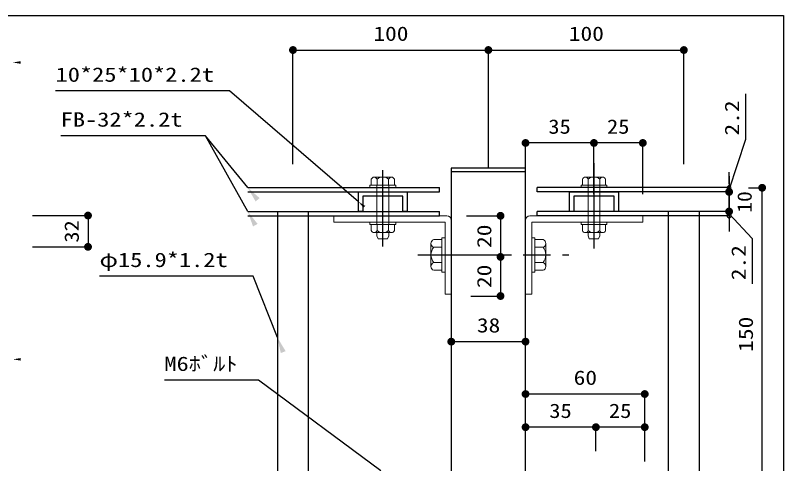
# Model space of a CAD drawing. Units: millimetres on the paper, scale 1:8, with parts at other scales. Extents: x -204 to 194, y -148 to 137.
# Drawn here: x 95.5 to 193.8, y 79.7 to 137 of the extents above; entities that cross this region are included whole.
import ezdxf
from ezdxf.enums import TextEntityAlignment as Align

# ---------------------------------------------------------------- set-up
doc = ezdxf.new("R2010")
doc.units = ezdxf.units.MM
doc.linetypes.add('CHAIN', pattern=[18.5, 12, -1.5, 3.5, -1.5])
doc.linetypes.add('DASHED_SPACED', pattern=[12, 6, -6])
for name, color, linetype, lineweight in [('0-1_0', 6, 'Continuous', 25), ('0-2_DIM1', 3, 'Continuous', 25), ('0-3_横桟', 2, 'Continuous', 25), ('0-4_文字', 7, 'Continuous', 25), ('0-6_ｾﾝﾀｰ', 1, 'CHAIN', 25), ('0-7_縦格子', 6, 'Continuous', 25), ('0-8_支柱', 60, 'Continuous', 25), ('0-A_下地', 30, 'Continuous', 9)]:
    doc.layers.add(name, color=color, linetype=linetype, lineweight=lineweight)
doc.styles.add('ＭＳ ゴシック', font='')
doc.styles.get('ＭＳ ゴシック').set_extended_font_data('MS Gothic')

# ---------------------------------------------------------------- blocks, each defined once
blk = doc.blocks.new('filled_arrow')
at = {"color": 0, "linetype": 'Continuous', "lineweight": -2}
blk.add_solid([(7.5, 1.25), (0, 0), (7.5, -1.25)], dxfattribs=at)
blk = doc.blocks.new('filled_dot')
at = {"color": 0, "linetype": 'Continuous', "lineweight": -2, "const_width": 1.25}
blk.add_lwpolyline([(-0.625, 0, 1), (0.625, 0, 1)], format="xyb", close=True, dxfattribs=at)

msp = doc.modelspace()

# ---------------------------------------------------------------- linework, layer by layer
at = {"layer": '0-1_0'}
for p, q in [((-204.005, 136.985), (193.772, 136.985)), ((193.772, 136.985), (193.772, -148.098))]:
    msp.add_line(p, q, dxfattribs=at)
at = {"layer": '0-1_0', "color": 7}
msp.add_lwpolyline([(139.382, 113.174), (122.878, 127.326), (121.878, 127.326), (100.644, 127.326)], dxfattribs=at)
at = {"layer": '0-2_DIM1'}
for p, q in [((131.008, 117.956), (131.008, 132.713)), ((156.008, 117.456), (156.008, 132.713)), ((156.008, 117.456), (156.008, 132.713)), ((181.008, 117.956), (181.008, 132.713)), ((131.008, 132.557), (156.008, 132.557)), ((156.008, 132.557), (181.008, 132.557)), ((160.758, 113.36), (160.758, 120.838)), ((169.507, 120.682), (160.758, 120.682)), ((169.507, 116.637), (169.507, 120.838)), ((169.507, 114.137), (169.507, 120.838)), ((175.757, 120.682), (169.507, 120.682)), ((175.757, 114.124), (175.757, 120.838)), ((186.798, 115.956), (186.798, 116.956)), ((186.798, 116.424), (186.798, 109.924)), ((186.798, 115.456), (186.798, 115.956)), ((186.642, 114.424), (184.298, 114.424)), ((186.798, 114.956), (186.798, 114.406)), ((186.798, 114.956), (186.798, 114.406)), ((189.298, 114.956), (191.18, 114.956)), ((191.024, 77.456), (191.024, 114.956)), ((186.798, 113.906), (186.798, 113.406)), ((186.798, 112.906), (186.798, 113.906)), ((186.798, 113.406), (186.798, 112.406)), ((186.798, 112.406), (186.798, 112.906)), ((97.687, 111.407), (104.947, 111.407)), ((104.791, 111.407), (104.791, 107.407)), ((153.207, 111.374), (157.715, 111.374)), ((157.559, 111.374), (157.559, 106.124)), ((186.642, 111.924), (184.298, 111.924)), ((186.798, 111.906), (186.798, 111.356)), ((186.798, 111.906), (186.798, 111.356)), ((186.798, 110.856), (186.798, 110.356)), ((186.798, 110.356), (186.798, 109.356)), ((97.687, 107.407), (104.947, 107.407)), ((157.559, 106.124), (157.559, 101.124)), ((153.757, 101.124), (157.715, 101.124)), ((151.257, 95.292), (160.758, 95.292)), ((160.758, 79.974), (160.758, 88.755)), ((176.008, 88.598), (160.758, 88.598)), ((176.008, 79.956), (176.008, 88.755)), ((160.758, 79.974), (160.758, 84.52)), ((169.757, 81.303), (169.757, 84.52)), ((169.757, 81.303), (169.757, 84.52)), ((176.008, 79.956), (176.008, 84.52)), ((169.757, 84.364), (160.758, 84.364)), ((176.008, 84.364), (169.757, 84.364))]:
    msp.add_line(p, q, dxfattribs=at)
for points in [[(186.798, 114.681), (188.919, 121.155), (188.919, 126.948)], [(186.798, 111.631), (189.767, 108.461), (189.767, 102.668)]]:
    msp.add_lwpolyline(points, dxfattribs=at)
for centre, start, end in [((186.798, 114.956), 90, 270), ((186.798, 114.956), 270, 90), ((186.798, 114.406), 90, 270), ((186.798, 114.406), 270, 90), ((186.798, 111.906), 90, 270), ((186.798, 111.906), 270, 90), ((186.798, 111.356), 90, 270), ((186.798, 111.356), 270, 90)]:
    msp.add_arc(centre, 0.25, start, end, dxfattribs=at)
at = {"layer": '0-3_横桟'}
for p, q in [((125.217, 114.974), (149.758, 114.974)), ((125.217, 114.424), (149.758, 114.424)), ((149.758, 114.424), (149.758, 114.974)), ((162.257, 114.424), (162.257, 114.974)), ((186.798, 114.974), (162.257, 114.974)), ((186.798, 114.424), (162.257, 114.424)), ((125.217, 111.924), (149.758, 111.924)), ((125.217, 111.374), (149.758, 111.374)), ((149.758, 111.374), (149.758, 111.924)), ((162.257, 111.374), (162.257, 111.924)), ((186.798, 111.924), (162.257, 111.924)), ((186.798, 111.374), (162.257, 111.374))]:
    msp.add_line(p, q, dxfattribs=at)
for points in [[(139.932, 111.924), (139.382, 111.924), (139.382, 114.424), (145.632, 114.424), (145.632, 111.924), (145.082, 111.924), (145.082, 113.874), (139.932, 113.874)], [(166.932, 111.924), (166.382, 111.924), (166.382, 114.424), (172.632, 114.424), (172.632, 111.924), (172.082, 111.924), (172.082, 113.874), (166.932, 113.874)]]:
    msp.add_lwpolyline(points, close=True, dxfattribs=at)
at = {"layer": '0-4_文字'}
msp.add_line((125.217, 111.924), (119.808, 121.59), dxfattribs=at)
for points in [[(125.217, 114.974), (119.808, 121.59), (117.808, 121.59), (101.295, 121.59)], [(129.02, 95.816), (125.904, 103.65), (123.904, 103.65), (106.262, 103.65)], [(142.258, 78.803), (126.61, 90.377), (124.61, 90.377), (114.556, 90.377)]]:
    msp.add_lwpolyline(points, dxfattribs=at)
at = {"layer": '0-6_ｾﾝﾀｰ'}
for p, q in [((169.507, 118.112), (169.507, 107.21)), ((169.507, 118.112), (169.507, 111.16)), ((142.507, 107.459), (142.507, 117.187)), ((146.969, 106.374), (166.294, 106.374))]:
    msp.add_line(p, q, dxfattribs=at)
at = {"layer": '0-7_縦格子'}
for p, q in [((129.02, 111.924), (129.02, 49.22)), ((132.995, 49.22), (132.995, 111.924)), ((179.02, 111.924), (179.02, 49.22)), ((182.995, 49.22), (182.995, 111.924))]:
    msp.add_line(p, q, dxfattribs=at)
at = {"layer": '0-8_支柱'}
msp.add_line((151.257, 117.056), (160.758, 117.056), dxfattribs=at)
msp.add_lwpolyline([(160.758, 49.22), (160.758, 117.474), (151.257, 117.474), (151.258, 49.22)], dxfattribs=at)
at = {"layer": '0-A_下地'}
for p, q in [((141.033, 115.274), (141.033, 116.051)), ((141.401, 116.321), (143.612, 116.321)), ((141.77, 115.274), (141.77, 116.051)), ((143.243, 115.274), (143.243, 116.051)), ((143.981, 115.274), (143.981, 116.051)), ((168.033, 115.274), (168.033, 116.051)), ((168.401, 116.321), (170.612, 116.321)), ((168.77, 115.274), (168.77, 116.051)), ((170.243, 115.274), (170.243, 116.051)), ((170.981, 115.274), (170.981, 116.051)), ((140.857, 115.274), (144.157, 115.274)), ((141.033, 115.274), (143.981, 115.274)), ((167.857, 115.274), (171.157, 115.274)), ((167.857, 115.274), (171.157, 115.274)), ((167.857, 114.974), (167.857, 115.274)), ((168.033, 115.274), (170.981, 115.274)), ((171.157, 114.974), (171.157, 115.274)), ((167.857, 114.974), (171.157, 114.974)), ((136.257, 111.374), (150.707, 111.374)), ((136.257, 110.574), (136.257, 111.374)), ((136.257, 110.574), (150.457, 110.574)), ((140.857, 110.574), (144.157, 110.574)), ((140.857, 110.274), (140.857, 110.574)), ((140.857, 110.274), (144.157, 110.274)), ((141.033, 110.274), (141.033, 109.496)), ((143.85, 110.274), (141.163, 110.274)), ((141.77, 110.274), (141.77, 109.496)), ((143.243, 110.274), (143.243, 109.496)), ((143.981, 110.274), (143.981, 109.496)), ((144.157, 110.274), (144.157, 110.574)), ((150.457, 110.574), (150.457, 101.374)), ((151.257, 110.824), (151.257, 101.374)), ((160.757, 110.824), (160.757, 101.374)), ((161.557, 110.574), (161.557, 101.374)), ((175.757, 110.574), (161.557, 110.574)), ((167.857, 110.274), (167.857, 110.574)), ((167.857, 110.574), (171.157, 110.574)), ((167.857, 110.274), (171.157, 110.274)), ((168.033, 110.274), (168.033, 109.496)), ((170.85, 110.274), (168.163, 110.274)), ((168.77, 110.274), (168.77, 109.496)), ((170.243, 110.274), (170.243, 109.496)), ((170.981, 110.274), (170.981, 109.496)), ((171.157, 110.274), (171.157, 110.574)), ((141.401, 109.227), (143.612, 109.227)), ((168.401, 109.227), (170.612, 109.227)), ((168.757, 109.227), (168.757, 108.799)), ((170.257, 109.227), (170.257, 108.799)), ((141.907, 108.424), (143.107, 108.424)), ((150.057, 108.339), (149.02, 108.339)), ((150.057, 108.574), (150.057, 104.174)), ((150.057, 108.574), (150.057, 104.174)), ((150.457, 108.574), (150.057, 108.574)), ((150.057, 108.339), (150.057, 104.408)), ((161.557, 108.574), (161.957, 108.574)), ((161.557, 108.574), (161.557, 104.174)), ((161.957, 108.574), (161.957, 104.174)), ((161.957, 108.574), (161.957, 104.174)), ((161.957, 108.339), (161.957, 104.408)), ((161.957, 108.339), (162.994, 108.339)), ((168.757, 108.799), (168.907, 108.424)), ((168.907, 108.424), (170.107, 108.424)), ((170.257, 108.799), (170.107, 108.424)), ((148.661, 107.847), (148.661, 104.9)), ((150.057, 107.355), (149.02, 107.355)), ((161.957, 107.355), (162.994, 107.355)), ((163.352, 107.847), (163.352, 104.9)), ((150.057, 105.392), (149.02, 105.392)), ((161.957, 105.392), (162.994, 105.392)), ((150.057, 104.408), (149.02, 104.408)), ((161.557, 104.174), (161.957, 104.174)), ((161.957, 104.408), (162.994, 104.408)), ((151.257, 101.374), (150.457, 101.374)), ((160.757, 101.374), (161.557, 101.374))]:
    msp.add_line(p, q, dxfattribs=at)
at = {"layer": '0-A_下地', "linetype": 'DASHED_SPACED'}
for p, q in [((141.757, 110.274), (141.757, 115.274)), ((143.257, 110.274), (143.257, 115.274)), ((168.757, 110.274), (168.757, 115.274)), ((170.257, 110.274), (170.257, 115.274))]:
    msp.add_line(p, q, dxfattribs=at)
at = {"layer": '0-A_下地'}
for points in [[(140.857, 114.974), (144.157, 114.974), (144.157, 115.274)], [(140.857, 114.974), (140.857, 115.274), (144.157, 115.274)], [(175.757, 110.574), (175.757, 111.374), (161.307, 111.374)], [(141.757, 109.227), (141.757, 108.799), (141.907, 108.424)], [(143.257, 109.227), (143.257, 108.799), (143.107, 108.424)], [(150.457, 108.574), (150.457, 104.174), (150.057, 104.174)]]:
    msp.add_lwpolyline(points, dxfattribs=at)
for centre, radius, start, end in [((141.401, 115.933), 0.387, 17.74657, 162.25343), ((142.507, 115.179), 1.141, 49.83207, 130.16793), ((143.612, 115.933), 0.387, 17.74657, 162.25343), ((168.401, 115.933), 0.387, 17.74657, 162.25343), ((169.507, 115.179), 1.141, 49.83207, 130.16793), ((170.612, 115.933), 0.387, 17.74657, 162.25343), ((150.707, 110.824), 0.55, 0, 90), ((161.307, 110.824), 0.55, 90, 180), ((141.401, 109.614), 0.387, 197.74657, 342.25343), ((142.507, 110.368), 1.141, 229.83207, 310.16793), ((143.612, 109.614), 0.387, 197.74657, 342.25343), ((168.401, 109.614), 0.387, 197.74657, 342.25343), ((169.507, 110.368), 1.141, 229.83207, 310.16793), ((170.612, 109.614), 0.387, 197.74657, 342.25343), ((149.177, 107.847), 0.516, 107.74657, 252.25343), ((162.836, 107.847), 0.516, 287.74657, 72.25343), ((150.183, 106.374), 1.522, 139.83207, 220.16793), ((161.83, 106.374), 1.522, 319.83207, 40.16793), ((149.177, 104.9), 0.516, 107.74657, 252.25343), ((162.836, 104.9), 0.516, 287.74657, 72.25343)]:
    msp.add_arc(centre, radius, start, end, dxfattribs=at)

# ---------------------------------------------------------------- block references
at = {"layer": '0-1_0', "color": 7, "xscale": 0.133, "yscale": 0.133, "rotation": 319.4}
msp.add_blockref('filled_arrow', (139.382, 113.174), dxfattribs=at)
at = {"layer": '0-2_DIM1', "xscale": 0.4, "yscale": 0.4}
for p, rotation in [((131.008, 132.557), 180), ((156.008, 132.557), 180), ((160.758, 120.682), 180), ((169.507, 120.682), 180), ((191.024, 114.956), 90), ((186.798, 114.424), 270), ((186.798, 111.924), 90), ((104.791, 111.407), 90), ((157.559, 111.374), 90), ((104.791, 107.407), 270), ((157.559, 106.124), 270), ((157.559, 106.124), 90), ((157.559, 101.124), 270), ((151.257, 95.292), 180), ((160.758, 88.598), 180), ((160.758, 84.364), 180), ((169.757, 84.364), 180)]:
    msp.add_blockref('filled_dot', p, dxfattribs=dict(at, rotation=rotation))
at = {"layer": '0-2_DIM1'}
for name, p, xscale, yscale in [('filled_dot', (156.008, 132.557), 0.4, 0.4), ('filled_dot', (181.008, 132.557), 0.4, 0.4), ('filled_arrow', (95.187, 130.967), 0.133, 0.133), ('filled_dot', (169.507, 120.682), 0.4, 0.4), ('filled_dot', (175.757, 120.682), 0.4, 0.4), ('filled_dot', (160.758, 95.292), 0.4, 0.4), ('filled_arrow', (95.187, 93.034), 0.133, 0.133), ('filled_dot', (176.008, 88.598), 0.4, 0.4), ('filled_dot', (169.757, 84.364), 0.4, 0.4), ('filled_dot', (176.008, 84.364), 0.4, 0.4)]:
    msp.add_blockref(name, p, dxfattribs=dict(at, xscale=xscale, yscale=yscale))
at = {"layer": '0-4_文字', "xscale": 0.267, "yscale": 0.267}
for p, rotation in [((125.217, 114.974), 309.3), ((125.217, 111.924), 299.2), ((129.02, 95.816), 291.7)]:
    msp.add_blockref('filled_arrow', p, dxfattribs=dict(at, rotation=rotation))

# ---------------------------------------------------------------- texts
at = {"layer": '0-1_0', "color": 7, "style": 'ＭＳ ゴシック', "width": 1.25}
msp.add_text('10*25*10*2.2t', height=1.833, dxfattribs=at).set_placement((100.644, 127.951), align=Align.BOTTOM_LEFT)
at = {"layer": '0-2_DIM1', "style": 'ＭＳ ゴシック'}
for s, width, p in [('100', 1.2, (141.293, 133.182)), ('100', 1.2, (166.293, 133.182)), ('35', 1.15, (163.673, 121.307)), ('25', 1.15, (171.179, 121.307)), ('38', 1.2, (154.535, 95.917)), ('60', 1.2, (166.911, 89.223)), ('35', 1.15, (163.798, 84.989)), ('25', 1.15, (171.429, 84.989))]:
    msp.add_text(s, height=1.833, dxfattribs=dict(at, width=width)).set_placement(p, align=Align.BOTTOM_LEFT)
for s, width, p in [('2.2', 1.2, (188.627, 121.628)), ('10', 1.1, (190.237, 111.771)), ('32', 1.15, (104.166, 107.942)), ('20', 1.2, (156.934, 107.264)), ('2.2', 1.2, (189.475, 103.14)), ('20', 1.2, (156.934, 102.139)), ('150', 1.2, (190.399, 93.992))]:
    msp.add_text(s, height=1.833, rotation=90, dxfattribs=dict(at, width=width)).set_placement(p, align=Align.BOTTOM_LEFT)
at = {"layer": '0-4_文字', "style": 'ＭＳ ゴシック', "width": 1.25}
for s, p in [('FB-32*2.2t', (101.295, 122.215)), ('φ15.9*1.2t', (106.262, 104.275)), ('M6ﾎﾞﾙﾄ', (114.556, 91.002))]:
    msp.add_text(s, height=1.833, dxfattribs=at).set_placement(p, align=Align.BOTTOM_LEFT)

doc.saveas('drawing.dxf')
